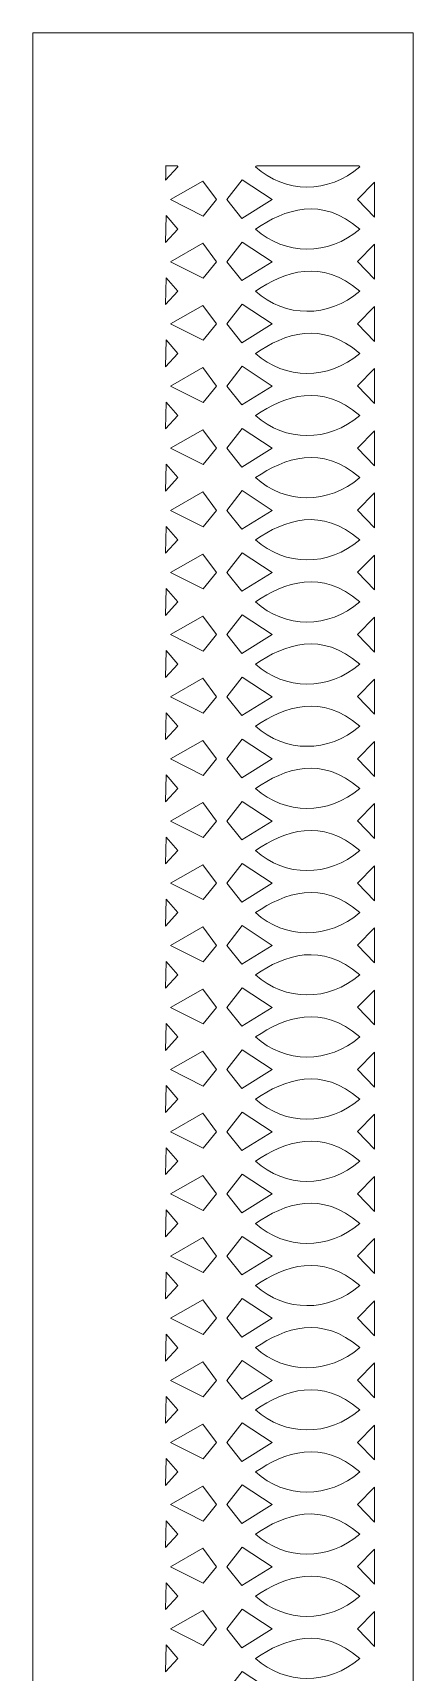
# Model space of a CAD drawing. Header units: millimetres. Extents: x -3527 to 3527, y -2807 to 2334.
# Drawn here: x 1142 to 1342, y 432 to 1295 of the extents above; entities that cross this region are included whole.
import ezdxf

# ---------------------------------------------------------------- set-up
doc = ezdxf.new("R2010")
doc.units = ezdxf.units.MM
doc.header["$MEASUREMENT"] = 0
doc.layers.add('Katman 1', color=7, linetype='Continuous')

msp = doc.modelspace()

# ---------------------------------------------------------------- linework, layer by layer
at = {"layer": 'Katman 1', "color": 250, "lineweight": 20}
for points, knots in [([(1141.7892, -1005.072), (1141.7892, -1005.072), (1341.7892, -1005.072), (1341.7892, -1005.072), (1341.7892, -1005.072), (1341.7892, 1294.928), (1341.7892, 1294.928), (1341.7892, 1294.928), (1141.7892, 1294.928), (1141.7892, 1294.928), (1141.7892, 1294.928), (1141.7892, -1005.072), (1141.7892, -1005.072)], [0, 0, 0, 0, 0.25, 0.25, 0.25, 0.5, 0.5, 0.5, 0.75, 0.75, 0.75, 1, 1, 1, 1]), ([(1211.7892, 1224.9278), (1211.7093, 1221.19), (1211.6255, 1217.275), (1211.6255, 1217.275), (1211.6255, 1217.275), (1218.0922, 1224.4375), (1218.0922, 1224.4375), (1218.0922, 1224.4375), (1217.935, 1224.6204), (1217.671, 1224.9278)], [0, 0, 0, 0, 0.33333333, 0.33333333, 0.33333333, 0.66666667, 0.66666667, 0.66666667, 1, 1, 1, 1]), ([(1214.194, 1207.1267), (1214.194, 1207.1267), (1231.1, 1216.8539), (1231.1, 1216.8539), (1231.1, 1216.8539), (1238.3785, 1207.1267), (1238.3785, 1207.1267), (1238.3785, 1207.1267), (1231.3282, 1198.4798), (1231.3282, 1198.4798), (1231.3282, 1198.4798), (1214.194, 1207.1267), (1214.194, 1207.1267)], [0, 0, 0, 0, 0.25, 0.25, 0.25, 0.5, 0.5, 0.5, 0.75, 0.75, 0.75, 1, 1, 1, 1]), ([(1243.8709, 1207.1267), (1243.8709, 1207.1267), (1251.8856, 1217.5053), (1251.8856, 1217.5053), (1251.8856, 1217.5053), (1267.6335, 1207.1267), (1267.6335, 1207.1267), (1267.6335, 1207.1267), (1251.7191, 1197.2187), (1251.7191, 1197.2187), (1251.7191, 1197.2187), (1243.8709, 1207.1267), (1243.8709, 1207.1267)], [0, 0, 0, 0, 0.25, 0.25, 0.25, 0.5, 0.5, 0.5, 0.75, 0.75, 0.75, 1, 1, 1, 1]), ([(1313.1357, 1224.9278), (1313.32, 1224.7677), (1313.5046, 1224.6054), (1313.689, 1224.441), (1297.2356, 1210.0317), (1274.3999, 1210.1951), (1258.88, 1224.441), (1259.117, 1224.6041), (1259.3551, 1224.7665), (1259.5942, 1224.9278)], [0, 0, 0, 0, 0.33333333, 0.33333333, 0.33333333, 0.66666667, 0.66666667, 0.66666667, 1, 1, 1, 1]), ([(1258.88, 1191.6321), (1274.1363, 1201.9764), (1293.8122, 1209.0907), (1313.689, 1191.6321), (1297.2356, 1177.4332), (1274.3999, 1177.5942), (1258.88, 1191.6321)], [0, 0, 0, 0, 0.5, 0.5, 0.5, 1, 1, 1, 1]), ([(1312.4367, 1207.2146), (1312.4367, 1207.2146), (1321.5015, 1216.328), (1321.5015, 1216.328), (1321.5015, 1216.328), (1321.5015, 1197.9259), (1321.5015, 1197.9259), (1321.5015, 1197.9259), (1312.4367, 1207.2146), (1312.4367, 1207.2146)], [0, 0, 0, 0, 0.33333333, 0.33333333, 0.33333333, 0.66666667, 0.66666667, 0.66666667, 1, 1, 1, 1]), ([(1211.9321, 1198.6944), (1211.9321, 1198.6944), (1211.6255, 1184.5708), (1211.6255, 1184.5708), (1211.6255, 1184.5708), (1218.0922, 1191.6287), (1218.0922, 1191.6287), (1218.0922, 1191.6287), (1211.9321, 1198.6944), (1211.9321, 1198.6944)], [0, 0, 0, 0, 0.33333333, 0.33333333, 0.33333333, 0.66666667, 0.66666667, 0.66666667, 1, 1, 1, 1]), ([(1214.194, 1174.4191), (1214.194, 1174.4191), (1231.1, 1184.1463), (1231.1, 1184.1463), (1231.1, 1184.1463), (1238.3785, 1174.4191), (1238.3785, 1174.4191), (1238.3785, 1174.4191), (1231.3282, 1165.7722), (1231.3282, 1165.7722), (1231.3282, 1165.7722), (1214.194, 1174.4191), (1214.194, 1174.4191)], [0, 0, 0, 0, 0.25, 0.25, 0.25, 0.5, 0.5, 0.5, 0.75, 0.75, 0.75, 1, 1, 1, 1]), ([(1243.8709, 1174.4191), (1243.8709, 1174.4191), (1251.8856, 1184.7977), (1251.8856, 1184.7977), (1251.8856, 1184.7977), (1267.6335, 1174.4191), (1267.6335, 1174.4191), (1267.6335, 1174.4191), (1251.7191, 1164.5111), (1251.7191, 1164.5111), (1251.7191, 1164.5111), (1243.8709, 1174.4191), (1243.8709, 1174.4191)], [0, 0, 0, 0, 0.25, 0.25, 0.25, 0.5, 0.5, 0.5, 0.75, 0.75, 0.75, 1, 1, 1, 1]), ([(1312.4367, 1174.507), (1312.4367, 1174.507), (1321.5015, 1183.6204), (1321.5015, 1183.6204), (1321.5015, 1183.6204), (1321.5015, 1165.2183), (1321.5015, 1165.2183), (1321.5015, 1165.2183), (1312.4367, 1174.507), (1312.4367, 1174.507)], [0, 0, 0, 0, 0.33333333, 0.33333333, 0.33333333, 0.66666667, 0.66666667, 0.66666667, 1, 1, 1, 1]), ([(1258.88, 1158.9245), (1274.1363, 1169.2688), (1293.8122, 1176.3831), (1313.689, 1158.9245), (1297.2356, 1144.7256), (1274.3999, 1144.8866), (1258.88, 1158.9245)], [0, 0, 0, 0, 0.5, 0.5, 0.5, 1, 1, 1, 1]), ([(1211.9321, 1165.9868), (1211.9321, 1165.9868), (1211.6255, 1151.8632), (1211.6255, 1151.8632), (1211.6255, 1151.8632), (1218.0922, 1158.9211), (1218.0922, 1158.9211), (1218.0922, 1158.9211), (1211.9321, 1165.9868), (1211.9321, 1165.9868)], [0, 0, 0, 0, 0.33333333, 0.33333333, 0.33333333, 0.66666667, 0.66666667, 0.66666667, 1, 1, 1, 1]), ([(1214.194, 1141.7115), (1214.194, 1141.7115), (1231.1, 1151.4387), (1231.1, 1151.4387), (1231.1, 1151.4387), (1238.3785, 1141.7115), (1238.3785, 1141.7115), (1238.3785, 1141.7115), (1231.3282, 1133.0646), (1231.3282, 1133.0646), (1231.3282, 1133.0646), (1214.194, 1141.7115), (1214.194, 1141.7115)], [0, 0, 0, 0, 0.25, 0.25, 0.25, 0.5, 0.5, 0.5, 0.75, 0.75, 0.75, 1, 1, 1, 1]), ([(1243.8709, 1141.7115), (1243.8709, 1141.7115), (1251.8856, 1152.0901), (1251.8856, 1152.0901), (1251.8856, 1152.0901), (1267.6335, 1141.7115), (1267.6335, 1141.7115), (1267.6335, 1141.7115), (1251.7191, 1131.8035), (1251.7191, 1131.8035), (1251.7191, 1131.8035), (1243.8709, 1141.7115), (1243.8709, 1141.7115)], [0, 0, 0, 0, 0.25, 0.25, 0.25, 0.5, 0.5, 0.5, 0.75, 0.75, 0.75, 1, 1, 1, 1]), ([(1312.4367, 1141.7994), (1312.4367, 1141.7994), (1321.5015, 1150.9128), (1321.5015, 1150.9128), (1321.5015, 1150.9128), (1321.5015, 1132.5107), (1321.5015, 1132.5107), (1321.5015, 1132.5107), (1312.4367, 1141.7994), (1312.4367, 1141.7994)], [0, 0, 0, 0, 0.33333333, 0.33333333, 0.33333333, 0.66666667, 0.66666667, 0.66666667, 1, 1, 1, 1]), ([(1258.88, 1126.2169), (1274.1363, 1136.5612), (1293.8122, 1143.6755), (1313.689, 1126.2169), (1297.2356, 1112.018), (1274.3999, 1112.179), (1258.88, 1126.2169)], [0, 0, 0, 0, 0.5, 0.5, 0.5, 1, 1, 1, 1]), ([(1211.9321, 1133.2792), (1211.9321, 1133.2792), (1211.6255, 1119.1556), (1211.6255, 1119.1556), (1211.6255, 1119.1556), (1218.0922, 1126.2135), (1218.0922, 1126.2135), (1218.0922, 1126.2135), (1211.9321, 1133.2792), (1211.9321, 1133.2792)], [0, 0, 0, 0, 0.33333333, 0.33333333, 0.33333333, 0.66666667, 0.66666667, 0.66666667, 1, 1, 1, 1]), ([(1214.194, 1109.0039), (1214.194, 1109.0039), (1231.1, 1118.7311), (1231.1, 1118.7311), (1231.1, 1118.7311), (1238.3785, 1109.0039), (1238.3785, 1109.0039), (1238.3785, 1109.0039), (1231.3282, 1100.357), (1231.3282, 1100.357), (1231.3282, 1100.357), (1214.194, 1109.0039), (1214.194, 1109.0039)], [0, 0, 0, 0, 0.25, 0.25, 0.25, 0.5, 0.5, 0.5, 0.75, 0.75, 0.75, 1, 1, 1, 1]), ([(1243.8709, 1109.0039), (1243.8709, 1109.0039), (1251.8856, 1119.3825), (1251.8856, 1119.3825), (1251.8856, 1119.3825), (1267.6335, 1109.0039), (1267.6335, 1109.0039), (1267.6335, 1109.0039), (1251.7191, 1099.0959), (1251.7191, 1099.0959), (1251.7191, 1099.0959), (1243.8709, 1109.0039), (1243.8709, 1109.0039)], [0, 0, 0, 0, 0.25, 0.25, 0.25, 0.5, 0.5, 0.5, 0.75, 0.75, 0.75, 1, 1, 1, 1]), ([(1312.4367, 1109.0918), (1312.4367, 1109.0918), (1321.5015, 1118.2052), (1321.5015, 1118.2052), (1321.5015, 1118.2052), (1321.5015, 1099.8031), (1321.5015, 1099.8031), (1321.5015, 1099.8031), (1312.4367, 1109.0918), (1312.4367, 1109.0918)], [0, 0, 0, 0, 0.33333333, 0.33333333, 0.33333333, 0.66666667, 0.66666667, 0.66666667, 1, 1, 1, 1]), ([(1258.88, 1093.5093), (1274.1363, 1103.8536), (1293.8122, 1110.9679), (1313.689, 1093.5093), (1297.2356, 1079.3104), (1274.3999, 1079.4714), (1258.88, 1093.5093)], [0, 0, 0, 0, 0.5, 0.5, 0.5, 1, 1, 1, 1]), ([(1211.9321, 1100.5716), (1211.9321, 1100.5716), (1211.6255, 1086.448), (1211.6255, 1086.448), (1211.6255, 1086.448), (1218.0922, 1093.5059), (1218.0922, 1093.5059), (1218.0922, 1093.5059), (1211.9321, 1100.5716), (1211.9321, 1100.5716)], [0, 0, 0, 0, 0.33333333, 0.33333333, 0.33333333, 0.66666667, 0.66666667, 0.66666667, 1, 1, 1, 1]), ([(1214.194, 1076.2963), (1214.194, 1076.2963), (1231.1, 1086.0235), (1231.1, 1086.0235), (1231.1, 1086.0235), (1238.3785, 1076.2963), (1238.3785, 1076.2963), (1238.3785, 1076.2963), (1231.3282, 1067.6494), (1231.3282, 1067.6494), (1231.3282, 1067.6494), (1214.194, 1076.2963), (1214.194, 1076.2963)], [0, 0, 0, 0, 0.25, 0.25, 0.25, 0.5, 0.5, 0.5, 0.75, 0.75, 0.75, 1, 1, 1, 1]), ([(1243.8709, 1076.2963), (1243.8709, 1076.2963), (1251.8856, 1086.6749), (1251.8856, 1086.6749), (1251.8856, 1086.6749), (1267.6335, 1076.2963), (1267.6335, 1076.2963), (1267.6335, 1076.2963), (1251.7191, 1066.3883), (1251.7191, 1066.3883), (1251.7191, 1066.3883), (1243.8709, 1076.2963), (1243.8709, 1076.2963)], [0, 0, 0, 0, 0.25, 0.25, 0.25, 0.5, 0.5, 0.5, 0.75, 0.75, 0.75, 1, 1, 1, 1]), ([(1312.4367, 1076.3842), (1312.4367, 1076.3842), (1321.5015, 1085.4976), (1321.5015, 1085.4976), (1321.5015, 1085.4976), (1321.5015, 1067.0955), (1321.5015, 1067.0955), (1321.5015, 1067.0955), (1312.4367, 1076.3842), (1312.4367, 1076.3842)], [0, 0, 0, 0, 0.33333333, 0.33333333, 0.33333333, 0.66666667, 0.66666667, 0.66666667, 1, 1, 1, 1]), ([(1258.88, 1060.8017), (1274.1363, 1071.146), (1293.8122, 1078.2603), (1313.689, 1060.8017), (1297.2356, 1046.6028), (1274.3999, 1046.7638), (1258.88, 1060.8017)], [0, 0, 0, 0, 0.5, 0.5, 0.5, 1, 1, 1, 1]), ([(1211.9321, 1067.864), (1211.9321, 1067.864), (1211.6255, 1053.7404), (1211.6255, 1053.7404), (1211.6255, 1053.7404), (1218.0922, 1060.7983), (1218.0922, 1060.7983), (1218.0922, 1060.7983), (1211.9321, 1067.864), (1211.9321, 1067.864)], [0, 0, 0, 0, 0.33333333, 0.33333333, 0.33333333, 0.66666667, 0.66666667, 0.66666667, 1, 1, 1, 1]), ([(1214.194, 1043.5887), (1214.194, 1043.5887), (1231.1, 1053.3159), (1231.1, 1053.3159), (1231.1, 1053.3159), (1238.3785, 1043.5887), (1238.3785, 1043.5887), (1238.3785, 1043.5887), (1231.3282, 1034.9418), (1231.3282, 1034.9418), (1231.3282, 1034.9418), (1214.194, 1043.5887), (1214.194, 1043.5887)], [0, 0, 0, 0, 0.25, 0.25, 0.25, 0.5, 0.5, 0.5, 0.75, 0.75, 0.75, 1, 1, 1, 1]), ([(1243.8709, 1043.5887), (1243.8709, 1043.5887), (1251.8856, 1053.9673), (1251.8856, 1053.9673), (1251.8856, 1053.9673), (1267.6335, 1043.5887), (1267.6335, 1043.5887), (1267.6335, 1043.5887), (1251.7191, 1033.6807), (1251.7191, 1033.6807), (1251.7191, 1033.6807), (1243.8709, 1043.5887), (1243.8709, 1043.5887)], [0, 0, 0, 0, 0.25, 0.25, 0.25, 0.5, 0.5, 0.5, 0.75, 0.75, 0.75, 1, 1, 1, 1]), ([(1312.4367, 1043.6766), (1312.4367, 1043.6766), (1321.5015, 1052.79), (1321.5015, 1052.79), (1321.5015, 1052.79), (1321.5015, 1034.3879), (1321.5015, 1034.3879), (1321.5015, 1034.3879), (1312.4367, 1043.6766), (1312.4367, 1043.6766)], [0, 0, 0, 0, 0.33333333, 0.33333333, 0.33333333, 0.66666667, 0.66666667, 0.66666667, 1, 1, 1, 1]), ([(1258.88, 1028.0941), (1274.1363, 1038.4384), (1293.8122, 1045.5527), (1313.689, 1028.0941), (1297.2356, 1013.8952), (1274.3999, 1014.0562), (1258.88, 1028.0941)], [0, 0, 0, 0, 0.5, 0.5, 0.5, 1, 1, 1, 1]), ([(1211.9321, 1035.1564), (1211.9321, 1035.1564), (1211.6255, 1021.0328), (1211.6255, 1021.0328), (1211.6255, 1021.0328), (1218.0922, 1028.0906), (1218.0922, 1028.0906), (1218.0922, 1028.0906), (1211.9321, 1035.1564), (1211.9321, 1035.1564)], [0, 0, 0, 0, 0.33333333, 0.33333333, 0.33333333, 0.66666667, 0.66666667, 0.66666667, 1, 1, 1, 1]), ([(1214.194, 1010.8811), (1214.194, 1010.8811), (1231.1, 1020.6083), (1231.1, 1020.6083), (1231.1, 1020.6083), (1238.3785, 1010.8811), (1238.3785, 1010.8811), (1238.3785, 1010.8811), (1231.3282, 1002.2342), (1231.3282, 1002.2342), (1231.3282, 1002.2342), (1214.194, 1010.8811), (1214.194, 1010.8811)], [0, 0, 0, 0, 0.25, 0.25, 0.25, 0.5, 0.5, 0.5, 0.75, 0.75, 0.75, 1, 1, 1, 1]), ([(1243.8709, 1010.8811), (1243.8709, 1010.8811), (1251.8856, 1021.2597), (1251.8856, 1021.2597), (1251.8856, 1021.2597), (1267.6335, 1010.8811), (1267.6335, 1010.8811), (1267.6335, 1010.8811), (1251.7191, 1000.9731), (1251.7191, 1000.9731), (1251.7191, 1000.9731), (1243.8709, 1010.8811), (1243.8709, 1010.8811)], [0, 0, 0, 0, 0.25, 0.25, 0.25, 0.5, 0.5, 0.5, 0.75, 0.75, 0.75, 1, 1, 1, 1]), ([(1312.4367, 1010.969), (1312.4367, 1010.969), (1321.5015, 1020.0824), (1321.5015, 1020.0824), (1321.5015, 1020.0824), (1321.5015, 1001.6803), (1321.5015, 1001.6803), (1321.5015, 1001.6803), (1312.4367, 1010.969), (1312.4367, 1010.969)], [0, 0, 0, 0, 0.33333333, 0.33333333, 0.33333333, 0.66666667, 0.66666667, 0.66666667, 1, 1, 1, 1]), ([(1258.88, 995.3865), (1274.1363, 1005.7308), (1293.8122, 1012.8451), (1313.689, 995.3865), (1297.2356, 981.1876), (1274.3999, 981.3486), (1258.88, 995.3865)], [0, 0, 0, 0, 0.5, 0.5, 0.5, 1, 1, 1, 1]), ([(1211.9321, 1002.4488), (1211.9321, 1002.4488), (1211.6255, 988.3251), (1211.6255, 988.3251), (1211.6255, 988.3251), (1218.0922, 995.383), (1218.0922, 995.383), (1218.0922, 995.383), (1211.9321, 1002.4488), (1211.9321, 1002.4488)], [0, 0, 0, 0, 0.33333333, 0.33333333, 0.33333333, 0.66666667, 0.66666667, 0.66666667, 1, 1, 1, 1]), ([(1214.194, 978.1735), (1214.194, 978.1735), (1231.1, 987.9007), (1231.1, 987.9007), (1231.1, 987.9007), (1238.3785, 978.1735), (1238.3785, 978.1735), (1238.3785, 978.1735), (1231.3282, 969.5266), (1231.3282, 969.5266), (1231.3282, 969.5266), (1214.194, 978.1735), (1214.194, 978.1735)], [0, 0, 0, 0, 0.25, 0.25, 0.25, 0.5, 0.5, 0.5, 0.75, 0.75, 0.75, 1, 1, 1, 1]), ([(1243.8709, 978.1735), (1243.8709, 978.1735), (1251.8856, 988.5521), (1251.8856, 988.5521), (1251.8856, 988.5521), (1267.6335, 978.1735), (1267.6335, 978.1735), (1267.6335, 978.1735), (1251.7191, 968.2655), (1251.7191, 968.2655), (1251.7191, 968.2655), (1243.8709, 978.1735), (1243.8709, 978.1735)], [0, 0, 0, 0, 0.25, 0.25, 0.25, 0.5, 0.5, 0.5, 0.75, 0.75, 0.75, 1, 1, 1, 1]), ([(1312.4367, 978.2614), (1312.4367, 978.2614), (1321.5015, 987.3748), (1321.5015, 987.3748), (1321.5015, 987.3748), (1321.5015, 968.9727), (1321.5015, 968.9727), (1321.5015, 968.9727), (1312.4367, 978.2614), (1312.4367, 978.2614)], [0, 0, 0, 0, 0.33333333, 0.33333333, 0.33333333, 0.66666667, 0.66666667, 0.66666667, 1, 1, 1, 1]), ([(1258.88, 962.6789), (1274.1363, 973.0232), (1293.8122, 980.1375), (1313.689, 962.6789), (1297.2356, 948.48), (1274.3999, 948.641), (1258.88, 962.6789)], [0, 0, 0, 0, 0.5, 0.5, 0.5, 1, 1, 1, 1]), ([(1211.9321, 969.7412), (1211.9321, 969.7412), (1211.6255, 955.6175), (1211.6255, 955.6175), (1211.6255, 955.6175), (1218.0922, 962.6754), (1218.0922, 962.6754), (1218.0922, 962.6754), (1211.9321, 969.7412), (1211.9321, 969.7412)], [0, 0, 0, 0, 0.33333333, 0.33333333, 0.33333333, 0.66666667, 0.66666667, 0.66666667, 1, 1, 1, 1]), ([(1214.194, 945.4659), (1214.194, 945.4659), (1231.1, 955.1931), (1231.1, 955.1931), (1231.1, 955.1931), (1238.3785, 945.4659), (1238.3785, 945.4659), (1238.3785, 945.4659), (1231.3282, 936.819), (1231.3282, 936.819), (1231.3282, 936.819), (1214.194, 945.4659), (1214.194, 945.4659)], [0, 0, 0, 0, 0.25, 0.25, 0.25, 0.5, 0.5, 0.5, 0.75, 0.75, 0.75, 1, 1, 1, 1]), ([(1243.8709, 945.4659), (1243.8709, 945.4659), (1251.8856, 955.8445), (1251.8856, 955.8445), (1251.8856, 955.8445), (1267.6335, 945.4659), (1267.6335, 945.4659), (1267.6335, 945.4659), (1251.7191, 935.5579), (1251.7191, 935.5579), (1251.7191, 935.5579), (1243.8709, 945.4659), (1243.8709, 945.4659)], [0, 0, 0, 0, 0.25, 0.25, 0.25, 0.5, 0.5, 0.5, 0.75, 0.75, 0.75, 1, 1, 1, 1]), ([(1312.4367, 945.5538), (1312.4367, 945.5538), (1321.5015, 954.6672), (1321.5015, 954.6672), (1321.5015, 954.6672), (1321.5015, 936.2651), (1321.5015, 936.2651), (1321.5015, 936.2651), (1312.4367, 945.5538), (1312.4367, 945.5538)], [0, 0, 0, 0, 0.33333333, 0.33333333, 0.33333333, 0.66666667, 0.66666667, 0.66666667, 1, 1, 1, 1]), ([(1258.88, 929.9713), (1274.1363, 940.3156), (1293.8122, 947.4299), (1313.689, 929.9713), (1297.2356, 915.7724), (1274.3999, 915.9334), (1258.88, 929.9713)], [0, 0, 0, 0, 0.5, 0.5, 0.5, 1, 1, 1, 1]), ([(1211.9321, 937.0336), (1211.9321, 937.0336), (1211.6255, 922.9099), (1211.6255, 922.9099), (1211.6255, 922.9099), (1218.0922, 929.9678), (1218.0922, 929.9678), (1218.0922, 929.9678), (1211.9321, 937.0336), (1211.9321, 937.0336)], [0, 0, 0, 0, 0.33333333, 0.33333333, 0.33333333, 0.66666667, 0.66666667, 0.66666667, 1, 1, 1, 1]), ([(1214.194, 912.7583), (1214.194, 912.7583), (1231.1, 922.4855), (1231.1, 922.4855), (1231.1, 922.4855), (1238.3785, 912.7583), (1238.3785, 912.7583), (1238.3785, 912.7583), (1231.3282, 904.1114), (1231.3282, 904.1114), (1231.3282, 904.1114), (1214.194, 912.7583), (1214.194, 912.7583)], [0, 0, 0, 0, 0.25, 0.25, 0.25, 0.5, 0.5, 0.5, 0.75, 0.75, 0.75, 1, 1, 1, 1]), ([(1243.8709, 912.7583), (1243.8709, 912.7583), (1251.8856, 923.1369), (1251.8856, 923.1369), (1251.8856, 923.1369), (1267.6335, 912.7583), (1267.6335, 912.7583), (1267.6335, 912.7583), (1251.7191, 902.8503), (1251.7191, 902.8503), (1251.7191, 902.8503), (1243.8709, 912.7583), (1243.8709, 912.7583)], [0, 0, 0, 0, 0.25, 0.25, 0.25, 0.5, 0.5, 0.5, 0.75, 0.75, 0.75, 1, 1, 1, 1]), ([(1258.88, 897.2637), (1274.1363, 907.608), (1293.8122, 914.7223), (1313.689, 897.2637), (1297.2356, 883.0648), (1274.3999, 883.2258), (1258.88, 897.2637)], [0, 0, 0, 0, 0.5, 0.5, 0.5, 1, 1, 1, 1]), ([(1312.4367, 912.8462), (1312.4367, 912.8462), (1321.5015, 921.9596), (1321.5015, 921.9596), (1321.5015, 921.9596), (1321.5015, 903.5575), (1321.5015, 903.5575), (1321.5015, 903.5575), (1312.4367, 912.8462), (1312.4367, 912.8462)], [0, 0, 0, 0, 0.33333333, 0.33333333, 0.33333333, 0.66666667, 0.66666667, 0.66666667, 1, 1, 1, 1]), ([(1211.9321, 904.326), (1211.9321, 904.326), (1211.6255, 890.2023), (1211.6255, 890.2023), (1211.6255, 890.2023), (1218.0922, 897.2602), (1218.0922, 897.2602), (1218.0922, 897.2602), (1211.9321, 904.326), (1211.9321, 904.326)], [0, 0, 0, 0, 0.33333333, 0.33333333, 0.33333333, 0.66666667, 0.66666667, 0.66666667, 1, 1, 1, 1]), ([(1214.194, 880.0507), (1214.194, 880.0507), (1231.1, 889.7779), (1231.1, 889.7779), (1231.1, 889.7779), (1238.3785, 880.0507), (1238.3785, 880.0507), (1238.3785, 880.0507), (1231.3282, 871.4038), (1231.3282, 871.4038), (1231.3282, 871.4038), (1214.194, 880.0507), (1214.194, 880.0507)], [0, 0, 0, 0, 0.25, 0.25, 0.25, 0.5, 0.5, 0.5, 0.75, 0.75, 0.75, 1, 1, 1, 1]), ([(1243.8709, 880.0507), (1243.8709, 880.0507), (1251.8856, 890.4293), (1251.8856, 890.4293), (1251.8856, 890.4293), (1267.6335, 880.0507), (1267.6335, 880.0507), (1267.6335, 880.0507), (1251.7191, 870.1427), (1251.7191, 870.1427), (1251.7191, 870.1427), (1243.8709, 880.0507), (1243.8709, 880.0507)], [0, 0, 0, 0, 0.25, 0.25, 0.25, 0.5, 0.5, 0.5, 0.75, 0.75, 0.75, 1, 1, 1, 1]), ([(1312.4367, 880.1386), (1312.4367, 880.1386), (1321.5015, 889.252), (1321.5015, 889.252), (1321.5015, 889.252), (1321.5015, 870.8499), (1321.5015, 870.8499), (1321.5015, 870.8499), (1312.4367, 880.1386), (1312.4367, 880.1386)], [0, 0, 0, 0, 0.33333333, 0.33333333, 0.33333333, 0.66666667, 0.66666667, 0.66666667, 1, 1, 1, 1]), ([(1258.88, 864.5561), (1274.1363, 874.9004), (1293.8122, 882.0146), (1313.689, 864.5561), (1297.2356, 850.3572), (1274.3999, 850.5182), (1258.88, 864.5561)], [0, 0, 0, 0, 0.5, 0.5, 0.5, 1, 1, 1, 1]), ([(1211.9321, 871.6184), (1211.9321, 871.6184), (1211.6255, 857.4947), (1211.6255, 857.4947), (1211.6255, 857.4947), (1218.0922, 864.5526), (1218.0922, 864.5526), (1218.0922, 864.5526), (1211.9321, 871.6184), (1211.9321, 871.6184)], [0, 0, 0, 0, 0.33333333, 0.33333333, 0.33333333, 0.66666667, 0.66666667, 0.66666667, 1, 1, 1, 1]), ([(1214.194, 847.3431), (1214.194, 847.3431), (1231.1, 857.0703), (1231.1, 857.0703), (1231.1, 857.0703), (1238.3785, 847.3431), (1238.3785, 847.3431), (1238.3785, 847.3431), (1231.3282, 838.6962), (1231.3282, 838.6962), (1231.3282, 838.6962), (1214.194, 847.3431), (1214.194, 847.3431)], [0, 0, 0, 0, 0.25, 0.25, 0.25, 0.5, 0.5, 0.5, 0.75, 0.75, 0.75, 1, 1, 1, 1]), ([(1243.8709, 847.3431), (1243.8709, 847.3431), (1251.8856, 857.7216), (1251.8856, 857.7216), (1251.8856, 857.7216), (1267.6335, 847.3431), (1267.6335, 847.3431), (1267.6335, 847.3431), (1251.7191, 837.4351), (1251.7191, 837.4351), (1251.7191, 837.4351), (1243.8709, 847.3431), (1243.8709, 847.3431)], [0, 0, 0, 0, 0.25, 0.25, 0.25, 0.5, 0.5, 0.5, 0.75, 0.75, 0.75, 1, 1, 1, 1]), ([(1312.4367, 847.431), (1312.4367, 847.431), (1321.5015, 856.5444), (1321.5015, 856.5444), (1321.5015, 856.5444), (1321.5015, 838.1423), (1321.5015, 838.1423), (1321.5015, 838.1423), (1312.4367, 847.431), (1312.4367, 847.431)], [0, 0, 0, 0, 0.33333333, 0.33333333, 0.33333333, 0.66666667, 0.66666667, 0.66666667, 1, 1, 1, 1]), ([(1258.88, 831.8485), (1274.1363, 842.1928), (1293.8122, 849.307), (1313.689, 831.8485), (1297.2356, 817.6496), (1274.3999, 817.8106), (1258.88, 831.8485)], [0, 0, 0, 0, 0.5, 0.5, 0.5, 1, 1, 1, 1]), ([(1211.9321, 838.9108), (1211.9321, 838.9108), (1211.6255, 824.7871), (1211.6255, 824.7871), (1211.6255, 824.7871), (1218.0922, 831.845), (1218.0922, 831.845), (1218.0922, 831.845), (1211.9321, 838.9108), (1211.9321, 838.9108)], [0, 0, 0, 0, 0.33333333, 0.33333333, 0.33333333, 0.66666667, 0.66666667, 0.66666667, 1, 1, 1, 1]), ([(1214.194, 814.6355), (1214.194, 814.6355), (1231.1, 824.3627), (1231.1, 824.3627), (1231.1, 824.3627), (1238.3785, 814.6355), (1238.3785, 814.6355), (1238.3785, 814.6355), (1231.3282, 805.9886), (1231.3282, 805.9886), (1231.3282, 805.9886), (1214.194, 814.6355), (1214.194, 814.6355)], [0, 0, 0, 0, 0.25, 0.25, 0.25, 0.5, 0.5, 0.5, 0.75, 0.75, 0.75, 1, 1, 1, 1]), ([(1243.8709, 814.6355), (1243.8709, 814.6355), (1251.8856, 825.014), (1251.8856, 825.014), (1251.8856, 825.014), (1267.6335, 814.6355), (1267.6335, 814.6355), (1267.6335, 814.6355), (1251.7191, 804.7274), (1251.7191, 804.7274), (1251.7191, 804.7274), (1243.8709, 814.6355), (1243.8709, 814.6355)], [0, 0, 0, 0, 0.25, 0.25, 0.25, 0.5, 0.5, 0.5, 0.75, 0.75, 0.75, 1, 1, 1, 1]), ([(1312.4367, 814.7234), (1312.4367, 814.7234), (1321.5015, 823.8368), (1321.5015, 823.8368), (1321.5015, 823.8368), (1321.5015, 805.4346), (1321.5015, 805.4346), (1321.5015, 805.4346), (1312.4367, 814.7234), (1312.4367, 814.7234)], [0, 0, 0, 0, 0.33333333, 0.33333333, 0.33333333, 0.66666667, 0.66666667, 0.66666667, 1, 1, 1, 1]), ([(1258.88, 799.1409), (1274.1363, 809.4852), (1293.8122, 816.5994), (1313.689, 799.1409), (1297.2356, 784.942), (1274.3999, 785.103), (1258.88, 799.1409)], [0, 0, 0, 0, 0.5, 0.5, 0.5, 1, 1, 1, 1]), ([(1211.9321, 806.2032), (1211.9321, 806.2032), (1211.6255, 792.0795), (1211.6255, 792.0795), (1211.6255, 792.0795), (1218.0922, 799.1374), (1218.0922, 799.1374), (1218.0922, 799.1374), (1211.9321, 806.2032), (1211.9321, 806.2032)], [0, 0, 0, 0, 0.33333333, 0.33333333, 0.33333333, 0.66666667, 0.66666667, 0.66666667, 1, 1, 1, 1]), ([(1214.194, 781.9279), (1214.194, 781.9279), (1231.1, 791.6551), (1231.1, 791.6551), (1231.1, 791.6551), (1238.3785, 781.9279), (1238.3785, 781.9279), (1238.3785, 781.9279), (1231.3282, 773.281), (1231.3282, 773.281), (1231.3282, 773.281), (1214.194, 781.9279), (1214.194, 781.9279)], [0, 0, 0, 0, 0.25, 0.25, 0.25, 0.5, 0.5, 0.5, 0.75, 0.75, 0.75, 1, 1, 1, 1]), ([(1243.8709, 781.9279), (1243.8709, 781.9279), (1251.8856, 792.3064), (1251.8856, 792.3064), (1251.8856, 792.3064), (1267.6335, 781.9279), (1267.6335, 781.9279), (1267.6335, 781.9279), (1251.7191, 772.0198), (1251.7191, 772.0198), (1251.7191, 772.0198), (1243.8709, 781.9279), (1243.8709, 781.9279)], [0, 0, 0, 0, 0.25, 0.25, 0.25, 0.5, 0.5, 0.5, 0.75, 0.75, 0.75, 1, 1, 1, 1]), ([(1312.4367, 782.0157), (1312.4367, 782.0157), (1321.5015, 791.1292), (1321.5015, 791.1292), (1321.5015, 791.1292), (1321.5015, 772.727), (1321.5015, 772.727), (1321.5015, 772.727), (1312.4367, 782.0157), (1312.4367, 782.0157)], [0, 0, 0, 0, 0.33333333, 0.33333333, 0.33333333, 0.66666667, 0.66666667, 0.66666667, 1, 1, 1, 1]), ([(1258.88, 766.4333), (1274.1363, 776.7776), (1293.8122, 783.8918), (1313.689, 766.4333), (1297.2356, 752.2344), (1274.3999, 752.3954), (1258.88, 766.4333)], [0, 0, 0, 0, 0.5, 0.5, 0.5, 1, 1, 1, 1]), ([(1211.9321, 773.4956), (1211.9321, 773.4956), (1211.6255, 759.3719), (1211.6255, 759.3719), (1211.6255, 759.3719), (1218.0922, 766.4298), (1218.0922, 766.4298), (1218.0922, 766.4298), (1211.9321, 773.4956), (1211.9321, 773.4956)], [0, 0, 0, 0, 0.33333333, 0.33333333, 0.33333333, 0.66666667, 0.66666667, 0.66666667, 1, 1, 1, 1]), ([(1243.8709, 749.2203), (1243.8709, 749.2203), (1251.8856, 759.5988), (1251.8856, 759.5988), (1251.8856, 759.5988), (1267.6335, 749.2203), (1267.6335, 749.2203), (1267.6335, 749.2203), (1251.7191, 739.3122), (1251.7191, 739.3122), (1251.7191, 739.3122), (1243.8709, 749.2203), (1243.8709, 749.2203)], [0, 0, 0, 0, 0.25, 0.25, 0.25, 0.5, 0.5, 0.5, 0.75, 0.75, 0.75, 1, 1, 1, 1]), ([(1214.194, 749.2203), (1214.194, 749.2203), (1231.1, 758.9475), (1231.1, 758.9475), (1231.1, 758.9475), (1238.3785, 749.2203), (1238.3785, 749.2203), (1238.3785, 749.2203), (1231.3282, 740.5734), (1231.3282, 740.5734), (1231.3282, 740.5734), (1214.194, 749.2203), (1214.194, 749.2203)], [0, 0, 0, 0, 0.25, 0.25, 0.25, 0.5, 0.5, 0.5, 0.75, 0.75, 0.75, 1, 1, 1, 1]), ([(1258.88, 733.7257), (1274.1363, 744.07), (1293.8122, 751.1842), (1313.689, 733.7257), (1297.2356, 719.5268), (1274.3999, 719.6878), (1258.88, 733.7257)], [0, 0, 0, 0, 0.5, 0.5, 0.5, 1, 1, 1, 1]), ([(1312.4367, 749.3081), (1312.4367, 749.3081), (1321.5015, 758.4216), (1321.5015, 758.4216), (1321.5015, 758.4216), (1321.5015, 740.0194), (1321.5015, 740.0194), (1321.5015, 740.0194), (1312.4367, 749.3081), (1312.4367, 749.3081)], [0, 0, 0, 0, 0.33333333, 0.33333333, 0.33333333, 0.66666667, 0.66666667, 0.66666667, 1, 1, 1, 1]), ([(1211.9321, 740.788), (1211.9321, 740.788), (1211.6255, 726.6643), (1211.6255, 726.6643), (1211.6255, 726.6643), (1218.0922, 733.7222), (1218.0922, 733.7222), (1218.0922, 733.7222), (1211.9321, 740.788), (1211.9321, 740.788)], [0, 0, 0, 0, 0.33333333, 0.33333333, 0.33333333, 0.66666667, 0.66666667, 0.66666667, 1, 1, 1, 1]), ([(1214.194, 716.5127), (1214.194, 716.5127), (1231.1, 726.2399), (1231.1, 726.2399), (1231.1, 726.2399), (1238.3785, 716.5127), (1238.3785, 716.5127), (1238.3785, 716.5127), (1231.3282, 707.8658), (1231.3282, 707.8658), (1231.3282, 707.8658), (1214.194, 716.5127), (1214.194, 716.5127)], [0, 0, 0, 0, 0.25, 0.25, 0.25, 0.5, 0.5, 0.5, 0.75, 0.75, 0.75, 1, 1, 1, 1]), ([(1243.8709, 716.5127), (1243.8709, 716.5127), (1251.8856, 726.8912), (1251.8856, 726.8912), (1251.8856, 726.8912), (1267.6335, 716.5127), (1267.6335, 716.5127), (1267.6335, 716.5127), (1251.7191, 706.6046), (1251.7191, 706.6046), (1251.7191, 706.6046), (1243.8709, 716.5127), (1243.8709, 716.5127)], [0, 0, 0, 0, 0.25, 0.25, 0.25, 0.5, 0.5, 0.5, 0.75, 0.75, 0.75, 1, 1, 1, 1]), ([(1312.4367, 716.6005), (1312.4367, 716.6005), (1321.5015, 725.714), (1321.5015, 725.714), (1321.5015, 725.714), (1321.5015, 707.3118), (1321.5015, 707.3118), (1321.5015, 707.3118), (1312.4367, 716.6005), (1312.4367, 716.6005)], [0, 0, 0, 0, 0.33333333, 0.33333333, 0.33333333, 0.66666667, 0.66666667, 0.66666667, 1, 1, 1, 1]), ([(1258.88, 701.0181), (1274.1363, 711.3624), (1293.8122, 718.4766), (1313.689, 701.0181), (1297.2356, 686.8191), (1274.3999, 686.9802), (1258.88, 701.0181)], [0, 0, 0, 0, 0.5, 0.5, 0.5, 1, 1, 1, 1]), ([(1211.9321, 708.0804), (1211.9321, 708.0804), (1211.6255, 693.9567), (1211.6255, 693.9567), (1211.6255, 693.9567), (1218.0922, 701.0146), (1218.0922, 701.0146), (1218.0922, 701.0146), (1211.9321, 708.0804), (1211.9321, 708.0804)], [0, 0, 0, 0, 0.33333333, 0.33333333, 0.33333333, 0.66666667, 0.66666667, 0.66666667, 1, 1, 1, 1]), ([(1214.194, 683.8051), (1214.194, 683.8051), (1231.1, 693.5323), (1231.1, 693.5323), (1231.1, 693.5323), (1238.3785, 683.8051), (1238.3785, 683.8051), (1238.3785, 683.8051), (1231.3282, 675.1582), (1231.3282, 675.1582), (1231.3282, 675.1582), (1214.194, 683.8051), (1214.194, 683.8051)], [0, 0, 0, 0, 0.25, 0.25, 0.25, 0.5, 0.5, 0.5, 0.75, 0.75, 0.75, 1, 1, 1, 1]), ([(1243.8709, 683.8051), (1243.8709, 683.8051), (1251.8856, 694.1836), (1251.8856, 694.1836), (1251.8856, 694.1836), (1267.6335, 683.8051), (1267.6335, 683.8051), (1267.6335, 683.8051), (1251.7191, 673.897), (1251.7191, 673.897), (1251.7191, 673.897), (1243.8709, 683.8051), (1243.8709, 683.8051)], [0, 0, 0, 0, 0.25, 0.25, 0.25, 0.5, 0.5, 0.5, 0.75, 0.75, 0.75, 1, 1, 1, 1]), ([(1312.4367, 683.8929), (1312.4367, 683.8929), (1321.5015, 693.0064), (1321.5015, 693.0064), (1321.5015, 693.0064), (1321.5015, 674.6042), (1321.5015, 674.6042), (1321.5015, 674.6042), (1312.4367, 683.8929), (1312.4367, 683.8929)], [0, 0, 0, 0, 0.33333333, 0.33333333, 0.33333333, 0.66666667, 0.66666667, 0.66666667, 1, 1, 1, 1]), ([(1258.88, 668.3105), (1274.1363, 678.6548), (1293.8122, 685.769), (1313.689, 668.3105), (1297.2356, 654.1115), (1274.3999, 654.2725), (1258.88, 668.3105)], [0, 0, 0, 0, 0.5, 0.5, 0.5, 1, 1, 1, 1]), ([(1211.9321, 675.3728), (1211.9321, 675.3728), (1211.6255, 661.2491), (1211.6255, 661.2491), (1211.6255, 661.2491), (1218.0922, 668.307), (1218.0922, 668.307), (1218.0922, 668.307), (1211.9321, 675.3728), (1211.9321, 675.3728)], [0, 0, 0, 0, 0.33333333, 0.33333333, 0.33333333, 0.66666667, 0.66666667, 0.66666667, 1, 1, 1, 1]), ([(1214.194, 651.0974), (1214.194, 651.0974), (1231.1, 660.8247), (1231.1, 660.8247), (1231.1, 660.8247), (1238.3785, 651.0974), (1238.3785, 651.0974), (1238.3785, 651.0974), (1231.3282, 642.4506), (1231.3282, 642.4506), (1231.3282, 642.4506), (1214.194, 651.0974), (1214.194, 651.0974)], [0, 0, 0, 0, 0.25, 0.25, 0.25, 0.5, 0.5, 0.5, 0.75, 0.75, 0.75, 1, 1, 1, 1]), ([(1243.8709, 651.0974), (1243.8709, 651.0974), (1251.8856, 661.476), (1251.8856, 661.476), (1251.8856, 661.476), (1267.6335, 651.0974), (1267.6335, 651.0974), (1267.6335, 651.0974), (1251.7191, 641.1894), (1251.7191, 641.1894), (1251.7191, 641.1894), (1243.8709, 651.0974), (1243.8709, 651.0974)], [0, 0, 0, 0, 0.25, 0.25, 0.25, 0.5, 0.5, 0.5, 0.75, 0.75, 0.75, 1, 1, 1, 1]), ([(1312.4367, 651.1853), (1312.4367, 651.1853), (1321.5015, 660.2988), (1321.5015, 660.2988), (1321.5015, 660.2988), (1321.5015, 641.8966), (1321.5015, 641.8966), (1321.5015, 641.8966), (1312.4367, 651.1853), (1312.4367, 651.1853)], [0, 0, 0, 0, 0.33333333, 0.33333333, 0.33333333, 0.66666667, 0.66666667, 0.66666667, 1, 1, 1, 1]), ([(1258.88, 635.6029), (1274.1363, 645.9472), (1293.8122, 653.0614), (1313.689, 635.6029), (1297.2356, 621.4039), (1274.3999, 621.5649), (1258.88, 635.6029)], [0, 0, 0, 0, 0.5, 0.5, 0.5, 1, 1, 1, 1]), ([(1211.9321, 642.6652), (1211.9321, 642.6652), (1211.6255, 628.5415), (1211.6255, 628.5415), (1211.6255, 628.5415), (1218.0922, 635.5994), (1218.0922, 635.5994), (1218.0922, 635.5994), (1211.9321, 642.6652), (1211.9321, 642.6652)], [0, 0, 0, 0, 0.33333333, 0.33333333, 0.33333333, 0.66666667, 0.66666667, 0.66666667, 1, 1, 1, 1]), ([(1214.194, 618.3898), (1214.194, 618.3898), (1231.1, 628.1171), (1231.1, 628.1171), (1231.1, 628.1171), (1238.3785, 618.3898), (1238.3785, 618.3898), (1238.3785, 618.3898), (1231.3282, 609.743), (1231.3282, 609.743), (1231.3282, 609.743), (1214.194, 618.3898), (1214.194, 618.3898)], [0, 0, 0, 0, 0.25, 0.25, 0.25, 0.5, 0.5, 0.5, 0.75, 0.75, 0.75, 1, 1, 1, 1]), ([(1243.8709, 618.3898), (1243.8709, 618.3898), (1251.8856, 628.7684), (1251.8856, 628.7684), (1251.8856, 628.7684), (1267.6335, 618.3898), (1267.6335, 618.3898), (1267.6335, 618.3898), (1251.7191, 608.4818), (1251.7191, 608.4818), (1251.7191, 608.4818), (1243.8709, 618.3898), (1243.8709, 618.3898)], [0, 0, 0, 0, 0.25, 0.25, 0.25, 0.5, 0.5, 0.5, 0.75, 0.75, 0.75, 1, 1, 1, 1]), ([(1312.4367, 618.4777), (1312.4367, 618.4777), (1321.5015, 627.5912), (1321.5015, 627.5912), (1321.5015, 627.5912), (1321.5015, 609.189), (1321.5015, 609.189), (1321.5015, 609.189), (1312.4367, 618.4777), (1312.4367, 618.4777)], [0, 0, 0, 0, 0.33333333, 0.33333333, 0.33333333, 0.66666667, 0.66666667, 0.66666667, 1, 1, 1, 1]), ([(1258.88, 602.8953), (1274.1363, 613.2396), (1293.8122, 620.3538), (1313.689, 602.8953), (1297.2356, 588.6963), (1274.3999, 588.8573), (1258.88, 602.8953)], [0, 0, 0, 0, 0.5, 0.5, 0.5, 1, 1, 1, 1]), ([(1211.9321, 609.9576), (1211.9321, 609.9576), (1211.6255, 595.8339), (1211.6255, 595.8339), (1211.6255, 595.8339), (1218.0922, 602.8918), (1218.0922, 602.8918), (1218.0922, 602.8918), (1211.9321, 609.9576), (1211.9321, 609.9576)], [0, 0, 0, 0, 0.33333333, 0.33333333, 0.33333333, 0.66666667, 0.66666667, 0.66666667, 1, 1, 1, 1]), ([(1214.194, 585.6822), (1214.194, 585.6822), (1231.1, 595.4095), (1231.1, 595.4095), (1231.1, 595.4095), (1238.3785, 585.6822), (1238.3785, 585.6822), (1238.3785, 585.6822), (1231.3282, 577.0354), (1231.3282, 577.0354), (1231.3282, 577.0354), (1214.194, 585.6822), (1214.194, 585.6822)], [0, 0, 0, 0, 0.25, 0.25, 0.25, 0.5, 0.5, 0.5, 0.75, 0.75, 0.75, 1, 1, 1, 1]), ([(1243.8709, 585.6822), (1243.8709, 585.6822), (1251.8856, 596.0608), (1251.8856, 596.0608), (1251.8856, 596.0608), (1267.6335, 585.6822), (1267.6335, 585.6822), (1267.6335, 585.6822), (1251.7191, 575.7742), (1251.7191, 575.7742), (1251.7191, 575.7742), (1243.8709, 585.6822), (1243.8709, 585.6822)], [0, 0, 0, 0, 0.25, 0.25, 0.25, 0.5, 0.5, 0.5, 0.75, 0.75, 0.75, 1, 1, 1, 1]), ([(1258.88, 570.1877), (1274.1363, 580.532), (1293.8122, 587.6462), (1313.689, 570.1877), (1297.2356, 555.9887), (1274.3999, 556.1497), (1258.88, 570.1877)], [0, 0, 0, 0, 0.5, 0.5, 0.5, 1, 1, 1, 1]), ([(1312.4367, 585.7701), (1312.4367, 585.7701), (1321.5015, 594.8836), (1321.5015, 594.8836), (1321.5015, 594.8836), (1321.5015, 576.4814), (1321.5015, 576.4814), (1321.5015, 576.4814), (1312.4367, 585.7701), (1312.4367, 585.7701)], [0, 0, 0, 0, 0.33333333, 0.33333333, 0.33333333, 0.66666667, 0.66666667, 0.66666667, 1, 1, 1, 1]), ([(1211.9321, 577.25), (1211.9321, 577.25), (1211.6255, 563.1263), (1211.6255, 563.1263), (1211.6255, 563.1263), (1218.0922, 570.1842), (1218.0922, 570.1842), (1218.0922, 570.1842), (1211.9321, 577.25), (1211.9321, 577.25)], [0, 0, 0, 0, 0.33333333, 0.33333333, 0.33333333, 0.66666667, 0.66666667, 0.66666667, 1, 1, 1, 1]), ([(1214.194, 552.9746), (1214.194, 552.9746), (1231.1, 562.7019), (1231.1, 562.7019), (1231.1, 562.7019), (1238.3785, 552.9746), (1238.3785, 552.9746), (1238.3785, 552.9746), (1231.3282, 544.3278), (1231.3282, 544.3278), (1231.3282, 544.3278), (1214.194, 552.9746), (1214.194, 552.9746)], [0, 0, 0, 0, 0.25, 0.25, 0.25, 0.5, 0.5, 0.5, 0.75, 0.75, 0.75, 1, 1, 1, 1]), ([(1243.8709, 552.9746), (1243.8709, 552.9746), (1251.8856, 563.3532), (1251.8856, 563.3532), (1251.8856, 563.3532), (1267.6335, 552.9746), (1267.6335, 552.9746), (1267.6335, 552.9746), (1251.7191, 543.0666), (1251.7191, 543.0666), (1251.7191, 543.0666), (1243.8709, 552.9746), (1243.8709, 552.9746)], [0, 0, 0, 0, 0.25, 0.25, 0.25, 0.5, 0.5, 0.5, 0.75, 0.75, 0.75, 1, 1, 1, 1]), ([(1312.4367, 553.0625), (1312.4367, 553.0625), (1321.5015, 562.176), (1321.5015, 562.176), (1321.5015, 562.176), (1321.5015, 543.7738), (1321.5015, 543.7738), (1321.5015, 543.7738), (1312.4367, 553.0625), (1312.4367, 553.0625)], [0, 0, 0, 0, 0.33333333, 0.33333333, 0.33333333, 0.66666667, 0.66666667, 0.66666667, 1, 1, 1, 1]), ([(1258.88, 537.4801), (1274.1363, 547.8244), (1293.8122, 554.9386), (1313.689, 537.4801), (1297.2356, 523.2811), (1274.3999, 523.4421), (1258.88, 537.4801)], [0, 0, 0, 0, 0.5, 0.5, 0.5, 1, 1, 1, 1]), ([(1211.9321, 544.5424), (1211.9321, 544.5424), (1211.6255, 530.4187), (1211.6255, 530.4187), (1211.6255, 530.4187), (1218.0922, 537.4766), (1218.0922, 537.4766), (1218.0922, 537.4766), (1211.9321, 544.5424), (1211.9321, 544.5424)], [0, 0, 0, 0, 0.33333333, 0.33333333, 0.33333333, 0.66666667, 0.66666667, 0.66666667, 1, 1, 1, 1]), ([(1214.194, 520.267), (1214.194, 520.267), (1231.1, 529.9943), (1231.1, 529.9943), (1231.1, 529.9943), (1238.3785, 520.267), (1238.3785, 520.267), (1238.3785, 520.267), (1231.3282, 511.6202), (1231.3282, 511.6202), (1231.3282, 511.6202), (1214.194, 520.267), (1214.194, 520.267)], [0, 0, 0, 0, 0.25, 0.25, 0.25, 0.5, 0.5, 0.5, 0.75, 0.75, 0.75, 1, 1, 1, 1]), ([(1243.8709, 520.267), (1243.8709, 520.267), (1251.8856, 530.6456), (1251.8856, 530.6456), (1251.8856, 530.6456), (1267.6335, 520.267), (1267.6335, 520.267), (1267.6335, 520.267), (1251.7191, 510.359), (1251.7191, 510.359), (1251.7191, 510.359), (1243.8709, 520.267), (1243.8709, 520.267)], [0, 0, 0, 0, 0.25, 0.25, 0.25, 0.5, 0.5, 0.5, 0.75, 0.75, 0.75, 1, 1, 1, 1]), ([(1312.4367, 520.3549), (1312.4367, 520.3549), (1321.5015, 529.4683), (1321.5015, 529.4683), (1321.5015, 529.4683), (1321.5015, 511.0662), (1321.5015, 511.0662), (1321.5015, 511.0662), (1312.4367, 520.3549), (1312.4367, 520.3549)], [0, 0, 0, 0, 0.33333333, 0.33333333, 0.33333333, 0.66666667, 0.66666667, 0.66666667, 1, 1, 1, 1]), ([(1258.88, 504.7724), (1274.1363, 515.1168), (1293.8122, 522.231), (1313.689, 504.7725), (1297.2356, 490.5735), (1274.3999, 490.7345), (1258.88, 504.7724)], [0, 0, 0, 0, 0.5, 0.5, 0.5, 1, 1, 1, 1]), ([(1211.9321, 511.8348), (1211.9321, 511.8348), (1211.6255, 497.7111), (1211.6255, 497.7111), (1211.6255, 497.7111), (1218.0922, 504.769), (1218.0922, 504.769), (1218.0922, 504.769), (1211.9321, 511.8348), (1211.9321, 511.8348)], [0, 0, 0, 0, 0.33333333, 0.33333333, 0.33333333, 0.66666667, 0.66666667, 0.66666667, 1, 1, 1, 1]), ([(1214.194, 487.5594), (1214.194, 487.5594), (1231.1, 497.2867), (1231.1, 497.2867), (1231.1, 497.2867), (1238.3785, 487.5594), (1238.3785, 487.5594), (1238.3785, 487.5594), (1231.3282, 478.9126), (1231.3282, 478.9126), (1231.3282, 478.9126), (1214.194, 487.5594), (1214.194, 487.5594)], [0, 0, 0, 0, 0.25, 0.25, 0.25, 0.5, 0.5, 0.5, 0.75, 0.75, 0.75, 1, 1, 1, 1]), ([(1243.8709, 487.5594), (1243.8709, 487.5594), (1251.8856, 497.938), (1251.8856, 497.938), (1251.8856, 497.938), (1267.6335, 487.5594), (1267.6335, 487.5594), (1267.6335, 487.5594), (1251.7191, 477.6514), (1251.7191, 477.6514), (1251.7191, 477.6514), (1243.8709, 487.5594), (1243.8709, 487.5594)], [0, 0, 0, 0, 0.25, 0.25, 0.25, 0.5, 0.5, 0.5, 0.75, 0.75, 0.75, 1, 1, 1, 1]), ([(1312.4367, 487.6473), (1312.4367, 487.6473), (1321.5015, 496.7607), (1321.5015, 496.7607), (1321.5015, 496.7607), (1321.5015, 478.3586), (1321.5015, 478.3586), (1321.5015, 478.3586), (1312.4367, 487.6473), (1312.4367, 487.6473)], [0, 0, 0, 0, 0.33333333, 0.33333333, 0.33333333, 0.66666667, 0.66666667, 0.66666667, 1, 1, 1, 1]), ([(1258.88, 472.0648), (1274.1363, 482.4092), (1293.8122, 489.5234), (1313.689, 472.0649), (1297.2356, 457.8659), (1274.3999, 458.0269), (1258.88, 472.0648)], [0, 0, 0, 0, 0.5, 0.5, 0.5, 1, 1, 1, 1]), ([(1211.9321, 479.1272), (1211.9321, 479.1272), (1211.6255, 465.0035), (1211.6255, 465.0035), (1211.6255, 465.0035), (1218.0922, 472.0614), (1218.0922, 472.0614), (1218.0922, 472.0614), (1211.9321, 479.1272), (1211.9321, 479.1272)], [0, 0, 0, 0, 0.33333333, 0.33333333, 0.33333333, 0.66666667, 0.66666667, 0.66666667, 1, 1, 1, 1]), ([(1214.194, 454.8518), (1214.194, 454.8518), (1231.1, 464.5791), (1231.1, 464.5791), (1231.1, 464.5791), (1238.3785, 454.8518), (1238.3785, 454.8518), (1238.3785, 454.8518), (1231.3282, 446.205), (1231.3282, 446.205), (1231.3282, 446.205), (1214.194, 454.8518), (1214.194, 454.8518)], [0, 0, 0, 0, 0.25, 0.25, 0.25, 0.5, 0.5, 0.5, 0.75, 0.75, 0.75, 1, 1, 1, 1]), ([(1243.8709, 454.8518), (1243.8709, 454.8518), (1251.8856, 465.2304), (1251.8856, 465.2304), (1251.8856, 465.2304), (1267.6335, 454.8518), (1267.6335, 454.8518), (1267.6335, 454.8518), (1251.7191, 444.9438), (1251.7191, 444.9438), (1251.7191, 444.9438), (1243.8709, 454.8518), (1243.8709, 454.8518)], [0, 0, 0, 0, 0.25, 0.25, 0.25, 0.5, 0.5, 0.5, 0.75, 0.75, 0.75, 1, 1, 1, 1]), ([(1312.4367, 454.9397), (1312.4367, 454.9397), (1321.5015, 464.0531), (1321.5015, 464.0531), (1321.5015, 464.0531), (1321.5015, 445.651), (1321.5015, 445.651), (1321.5015, 445.651), (1312.4367, 454.9397), (1312.4367, 454.9397)], [0, 0, 0, 0, 0.33333333, 0.33333333, 0.33333333, 0.66666667, 0.66666667, 0.66666667, 1, 1, 1, 1]), ([(1258.88, 439.3572), (1274.1363, 449.7016), (1293.8122, 456.8158), (1313.689, 439.3573), (1297.2356, 425.1583), (1274.3999, 425.3193), (1258.88, 439.3572)], [0, 0, 0, 0, 0.5, 0.5, 0.5, 1, 1, 1, 1]), ([(1211.9321, 446.4196), (1211.9321, 446.4196), (1211.6255, 432.2959), (1211.6255, 432.2959), (1211.6255, 432.2959), (1218.0922, 439.3538), (1218.0922, 439.3538), (1218.0922, 439.3538), (1211.9321, 446.4196), (1211.9321, 446.4196)], [0, 0, 0, 0, 0.33333333, 0.33333333, 0.33333333, 0.66666667, 0.66666667, 0.66666667, 1, 1, 1, 1]), ([(1243.8709, 422.1442), (1243.8709, 422.1442), (1251.8856, 432.5228), (1251.8856, 432.5228), (1251.8856, 432.5228), (1267.6335, 422.1442), (1267.6335, 422.1442), (1267.6335, 422.1442), (1251.7191, 412.2362), (1251.7191, 412.2362), (1251.7191, 412.2362), (1243.8709, 422.1442), (1243.8709, 422.1442)], [0, 0, 0, 0, 0.25, 0.25, 0.25, 0.5, 0.5, 0.5, 0.75, 0.75, 0.75, 1, 1, 1, 1])]:
    msp.add_open_spline(points, degree=3, knots=knots, dxfattribs=at)
for points in [[(1217.671, 1224.9278), (1217.671, 1224.9278), (1211.5015, 1224.9278), (1211.5015, 1224.9278)], [(1313.1357, 1224.9278), (1313.1357, 1224.9278), (1259.5942, 1224.9278), (1259.5942, 1224.9278)]]:
    msp.add_open_spline(points, degree=3, dxfattribs=at)

doc.saveas('drawing.dxf')
